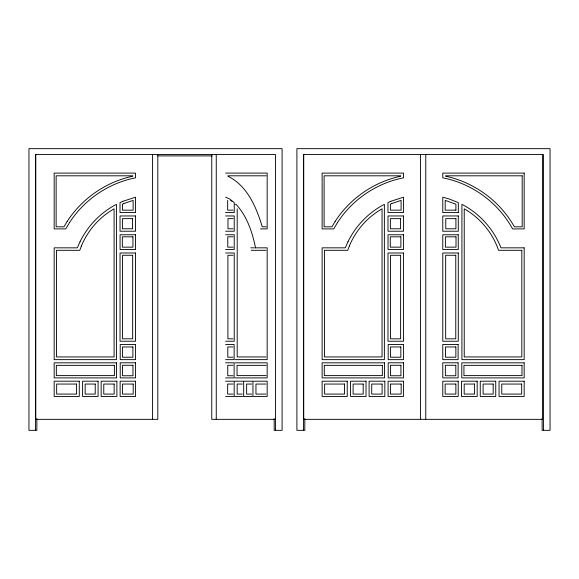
<?xml version="1.0" encoding="UTF-8"?>
<svg xmlns="http://www.w3.org/2000/svg" width="579" height="579" viewBox="0 0 579 579"><rect width="100%" height="100%" fill="white"/><g stroke="black" fill="none" stroke-linecap="round" stroke-linejoin="round"><path stroke-width="0.87" d="M157.778 155.889L212.16 155.889M225.578 173.099L267.165 173.099L267.165 228.9L260.478 228.9M266.174 175.806L227.88 175.806L227.88 176.24C247.284 185.606 256.396 207.311 262.258 226.809L266.174 226.809M225.578 197.193L229.682 198.995L234.242 202.628L234.242 212.58L225.578 212.58M235.154 204.336L236.037 204.336C247.059 216.257 252.343 232.222 255.563 247.834M233.033 210.155L227.677 210.155L227.677 200.392M225.578 215.96L234.227 215.96L234.227 231.224L225.578 231.224M233.04 218.638L227.967 218.638L227.967 228.785L233.04 228.785M225.578 234.77L234.213 234.77L234.213 249.542L225.578 249.542M233.084 236.818L227.779 236.818L227.779 247.153L233.084 247.153M250.765 247.834L253.892 247.834M254.68 247.834L267.165 247.834L267.165 359.646L235.154 359.646M251.228 250.309L265.993 250.309M225.578 252.994L234.227 252.994L234.227 341.241L225.578 341.241M232.968 255.274L227.909 255.274L227.909 338.824L232.968 338.824M225.578 344.498L234.133 344.498L234.133 359.646L225.578 359.646M233.011 346.951L227.808 346.951L227.808 357.214L233.011 357.214M265.993 356.932L237.195 356.932L237.195 208.824M225.578 362.794L234.133 362.794L234.133 377.906L225.578 377.906M235.088 362.83L267.165 362.83L267.165 377.906L235.088 377.906M232.982 365.284L227.757 365.284L227.757 375.742L232.982 375.742M266.079 365.349L237.05 365.349L237.05 375.612L266.079 375.612M225.578 381.199L234.177 381.199L234.177 396.441L225.578 396.441M234.922 381.199L243.672 381.199L243.672 396.441L234.922 396.441M244.324 381.199L252.951 381.199L252.951 396.441L244.324 396.441M253.718 381.199L267.165 381.199L267.165 396.441L253.718 396.441M233.011 384.051L227.648 384.051L227.648 394.089L233.011 394.089M242.362 384.051L237.166 384.051L237.166 394.089L242.362 394.089M251.67 384.051L246.632 384.051L246.632 394.089L251.67 394.089M265.92 384.051L255.954 384.051L255.954 394.089L265.92 394.089M275.474 419.341L211.762 419.341L211.762 154.521M230.681 200.385L231.933 201.311M543.428 430.335L543.428 154.521L303.526 154.521L303.526 430.335M542.559 154.521L542.559 419.341L303.736 419.341L303.736 154.521M542.139 418.603L542.139 430.335L550.05 430.335L550.05 148.665L296.904 148.665L296.904 430.335L304.815 430.335L304.815 418.603M425.76 154.521L425.76 419.341M420.535 154.521L420.535 419.341M275.474 430.335L275.474 154.521L35.572 154.521L35.572 430.335M274.185 418.603L274.185 430.335L282.096 430.335L282.096 148.665L28.95 148.665L28.95 430.335L36.861 430.335L36.861 418.603M216.257 154.521L216.257 419.341M157.806 154.521L157.806 419.341L35.782 419.341L35.782 154.521M152.581 154.521L152.581 419.341M81.386 246.017L79.772 250.309L56.518 250.309L56.518 356.932L114.099 356.932L114.099 208.824C99.465 217.147 87.776 230.442 81.386 246.017M349.34 246.017L347.726 250.309L324.472 250.309L324.472 356.932L382.053 356.932L382.053 208.824C367.419 217.147 355.73 230.442 349.34 246.017M80.04 241.704L77.362 247.834L54.173 247.834L54.173 359.646L116.415 359.646L116.415 204.336C100.703 212.493 87.791 225.803 80.04 241.704M347.993 241.704L345.316 247.834L322.127 247.834L322.127 359.646L384.369 359.646L384.369 204.336C368.657 212.493 355.752 225.803 347.993 241.704M67.135 221.518L63.972 226.809L56.141 226.809L56.141 175.806L132.729 175.806L132.729 176.24C106 181.849 81.943 198.597 67.135 221.518M69.581 222.51L65.767 228.9L54.173 228.9L54.173 173.099L135.558 173.099L135.558 177.833C108.729 183.044 84.382 199.531 69.581 222.51M335.089 221.518L331.926 226.809L324.095 226.809L324.095 175.806L400.69 175.806L400.69 176.24C373.954 181.849 349.897 198.597 335.089 221.518M337.535 222.51L333.721 228.9L322.127 228.9L322.127 173.099L403.52 173.099L403.52 177.833C376.683 183.044 352.336 199.531 337.535 222.51M122.857 201.311L120.012 202.628L120.012 212.58L135.558 212.58L135.558 197.193L122.857 201.311M123.783 203.555L122.437 204.177L122.437 210.155L133.141 210.155L133.141 200.392L123.783 203.555M390.811 201.311L387.966 202.628L387.966 212.58L403.52 212.58L403.52 197.193L390.811 201.311M391.737 203.555L390.391 204.177L390.391 210.155L401.095 210.155L401.095 200.392L391.737 203.555M524.169 173.099L442.776 173.099L442.776 177.833C472.073 183.485 498.316 202.686 512.567 228.9L524.169 228.9L524.169 173.099M522.193 175.806L445.606 175.806L445.606 176.24C474.346 182.262 500.032 201.188 514.362 226.809L522.193 226.809L522.193 175.806M455.905 210.155L445.2 210.155L445.2 200.392L455.905 204.177L455.905 210.155M458.329 212.58L442.776 212.58L442.776 197.193L449.21 198.995L458.329 202.628L458.329 212.58M135.558 215.96L120.034 215.96L120.034 231.224L135.558 231.224L135.558 215.96M403.52 215.96L387.988 215.96L387.988 231.224L403.52 231.224L403.52 215.96M458.3 215.96L442.776 215.96L442.776 231.224L458.3 231.224L458.3 215.96M132.562 218.638L122.415 218.638L122.415 228.785L132.562 228.785L132.562 218.638M400.516 218.638L390.369 218.638L390.369 228.785L400.516 228.785L400.516 218.638M455.926 218.638L445.772 218.638L445.772 228.785L455.926 228.785L455.926 218.638M135.558 234.77L120.07 234.77L120.07 249.542L135.558 249.542L135.558 234.77M403.52 234.77L388.024 234.77L388.024 249.542L403.52 249.542L403.52 234.77M458.264 234.77L442.776 234.77L442.776 249.542L458.264 249.542L458.264 234.77M132.931 236.818L122.328 236.818L122.328 247.153L132.931 247.153L132.931 236.818M400.885 236.818L390.282 236.818L390.282 247.153L400.885 247.153L400.885 236.818M456.013 236.818L445.41 236.818L445.41 247.153L456.013 247.153L456.013 236.818M524.169 247.834L500.973 247.834C493.728 229.262 479.629 213.506 461.919 204.336L461.919 359.646L524.169 359.646L524.169 247.834M521.824 250.309L498.562 250.309C492.642 232.917 480.208 217.892 464.235 208.824L464.235 356.932L521.824 356.932L521.824 250.309M135.558 252.994L120.034 252.994L120.034 341.241L135.558 341.241L135.558 252.994M403.52 252.994L387.988 252.994L387.988 341.241L403.52 341.241L403.52 252.994M458.3 252.994L442.776 252.994L442.776 341.241L458.3 341.241L458.3 252.994M132.671 255.274L122.56 255.274L122.56 338.824L132.671 338.824L132.671 255.274M400.625 255.274L390.514 255.274L390.514 338.824L400.625 338.824L400.625 255.274M455.774 255.274L445.664 255.274L445.664 338.824L455.774 338.824L455.774 255.274M135.558 344.498L120.222 344.498L120.222 359.646L135.558 359.646L135.558 344.498M403.52 344.498L388.176 344.498L388.176 359.646L403.52 359.646L403.52 344.498M458.119 344.498L442.776 344.498L442.776 359.646L458.119 359.646L458.119 344.498M132.888 346.951L122.466 346.951L122.466 357.214L132.888 357.214L132.888 346.951M400.842 346.951L390.42 346.951L390.42 357.214L400.842 357.214L400.842 346.951M455.868 346.951L445.454 346.951L445.454 357.214L455.868 357.214L455.868 346.951M116.545 362.83L54.173 362.83L54.173 377.906L116.545 377.906L116.545 362.83M135.558 362.794L120.222 362.794L120.222 377.906L135.558 377.906L135.558 362.794M384.507 362.83L322.127 362.83L322.127 377.906L384.507 377.906L384.507 362.83M403.52 362.794L388.176 362.794L388.176 377.906L403.52 377.906L403.52 362.794M458.119 362.794L442.776 362.794L442.776 377.906L458.119 377.906L458.119 362.794M524.169 362.83L461.789 362.83L461.789 377.906L524.169 377.906L524.169 362.83M132.975 365.284L122.524 365.284L122.524 375.742L132.975 375.742L132.975 365.284M400.929 365.284L390.478 365.284L390.478 375.742L400.929 375.742L400.929 365.284M455.811 365.284L445.36 365.284L445.36 375.742L455.811 375.742L455.811 365.284M114.396 365.349L56.337 365.349L56.337 375.612L114.396 375.612L114.396 365.349M382.35 365.349L324.291 365.349L324.291 375.612L382.35 375.612L382.35 365.349M522.005 365.349L463.938 365.349L463.938 375.612L522.005 375.612L522.005 365.349M79.28 381.199L54.173 381.199L54.173 396.441L79.28 396.441L79.28 381.199M98.083 381.199L82.594 381.199L82.594 396.441L98.083 396.441L98.083 381.199M116.878 381.199L101.151 381.199L101.151 396.441L116.878 396.441L116.878 381.199M135.558 381.199L120.135 381.199L120.135 396.441L135.558 396.441L135.558 381.199M347.234 381.199L322.127 381.199L322.127 396.441L347.234 396.441L347.234 381.199M366.037 381.199L350.548 381.199L350.548 396.441L366.037 396.441L366.037 381.199M384.832 381.199L369.105 381.199L369.105 396.441L384.832 396.441L384.832 381.199M403.52 381.199L388.089 381.199L388.089 396.441L403.52 396.441L403.52 381.199M458.199 381.199L442.776 381.199L442.776 396.441L458.199 396.441L458.199 381.199M477.183 381.199L461.463 381.199L461.463 396.441L477.183 396.441L477.183 381.199M495.74 381.199L480.259 381.199L480.259 396.441L495.74 396.441L495.74 381.199M524.169 381.199L499.055 381.199L499.055 396.441L524.169 396.441L524.169 381.199M76.58 384.051L56.655 384.051L56.655 394.089L76.58 394.089L76.58 384.051M95.231 384.051L85.149 384.051L85.149 394.089L95.231 394.089L95.231 384.051M114.157 384.051L103.771 384.051L103.771 394.089L114.157 394.089L114.157 384.051M133.199 384.051L122.466 384.051L122.466 394.089L133.199 394.089L133.199 384.051M344.534 384.051L324.609 384.051L324.609 394.089L344.534 394.089L344.534 384.051M363.192 384.051L353.103 384.051L353.103 394.089L363.192 394.089L363.192 384.051M382.111 384.051L371.725 384.051L371.725 394.089L382.111 394.089L382.111 384.051M401.153 384.051L390.42 384.051L390.42 394.089L401.153 394.089L401.153 384.051M455.868 384.051L445.142 384.051L445.142 394.089L455.868 394.089L455.868 384.051M474.57 384.051L464.184 384.051L464.184 394.089L474.57 394.089L474.57 384.051M493.185 384.051L483.103 384.051L483.103 394.089L493.185 394.089L493.185 384.051M521.679 384.051L501.754 384.051L501.754 394.089L521.679 394.089L521.679 384.051"/></g></svg>
